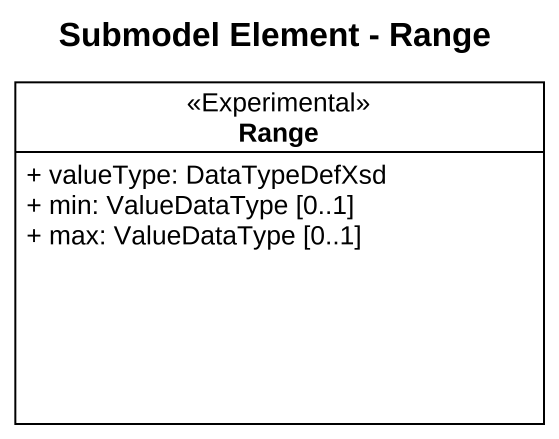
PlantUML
@startuml
title Submodel Element - Range
hide circle
hide empty members
skinparam classAttributeIconSize 0
class Range <<Experimental>> {
  + valueType: DataTypeDefXsd
  + min: ValueDataType [0..1]
  + max: ValueDataType [0..1]
}
@enduml
